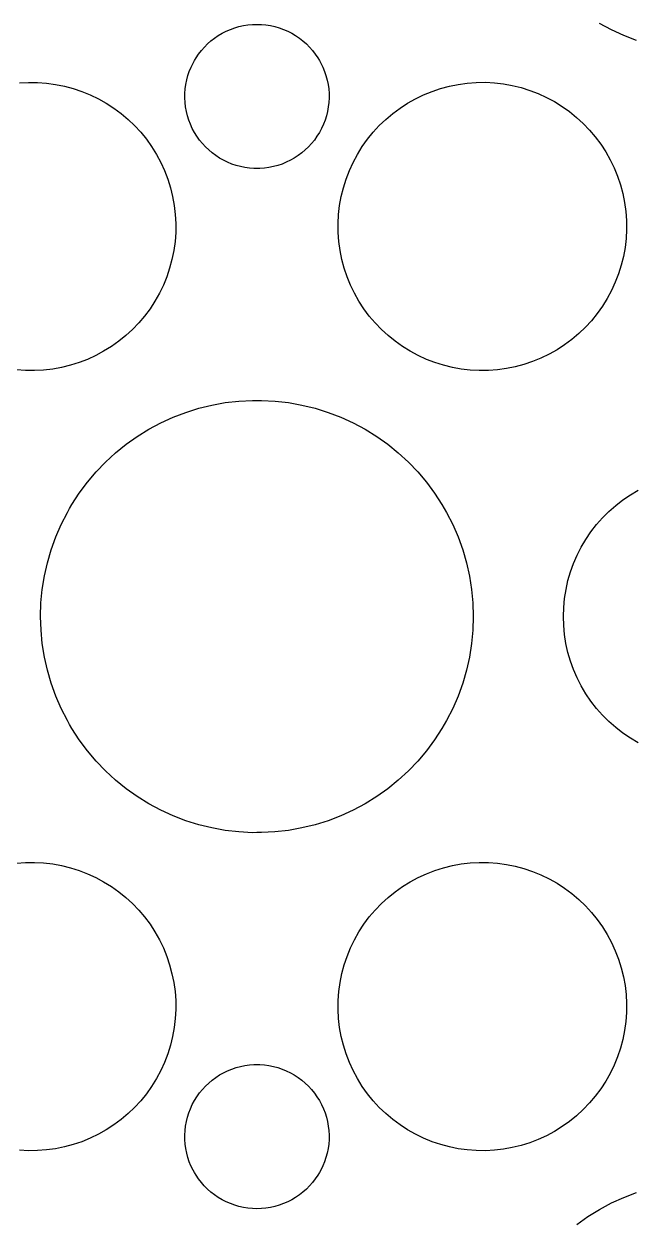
# Model space of a CAD drawing. Header units: metres. Extents: x 20 to 1108, y 20 to 485.
# Drawn here: x 154.19 to 171.08, y 190.69 to 223.97 of the extents above; entities that cross this region are included whole.
import ezdxf

# ---------------------------------------------------------------- set-up
doc = ezdxf.new("R2010")
doc.units = ezdxf.units.M

msp = doc.modelspace()

# ---------------------------------------------------------------- linework, layer by layer
for p, q in [((160.404, 223.943), (160.529, 223.955)), ((160.529, 223.955), (160.654, 223.96)), ((160.654, 223.96), (160.779, 223.955)), ((160.779, 223.955), (160.904, 223.943)), ((170.486, 223.803), (170.155, 223.98)), ((159.479, 223.577), (159.583, 223.649)), ((159.583, 223.649), (159.69, 223.711)), ((159.69, 223.711), (159.802, 223.769)), ((159.802, 223.769), (159.917, 223.818)), ((159.917, 223.818), (160.037, 223.861)), ((160.037, 223.861), (160.157, 223.897)), ((160.157, 223.897), (160.278, 223.924)), ((160.278, 223.924), (160.404, 223.943)), ((160.904, 223.943), (161.03, 223.924)), ((161.03, 223.924), (161.151, 223.897)), ((161.151, 223.897), (161.272, 223.861)), ((161.272, 223.861), (161.392, 223.818)), ((161.392, 223.818), (161.507, 223.769)), ((161.507, 223.769), (161.619, 223.711)), ((161.619, 223.711), (161.726, 223.649)), ((161.726, 223.649), (161.831, 223.577)), ((170.83, 223.646), (170.486, 223.803)), ((171.181, 223.511), (170.83, 223.646)), ((159.114, 223.235), (159.196, 223.329)), ((159.196, 223.329), (159.285, 223.418)), ((159.285, 223.418), (159.379, 223.5)), ((159.379, 223.5), (159.479, 223.577)), ((161.831, 223.577), (161.93, 223.5)), ((161.93, 223.5), (162.025, 223.417)), ((162.025, 223.417), (162.113, 223.328)), ((162.113, 223.328), (162.195, 223.235)), ((158.882, 222.886), (158.922, 222.958)), ((158.922, 222.958), (158.966, 223.031)), ((158.966, 223.031), (159.036, 223.136)), ((159.036, 223.136), (159.114, 223.235)), ((162.195, 223.235), (162.273, 223.135)), ((162.273, 223.135), (162.344, 223.03)), ((162.344, 223.03), (162.386, 222.959)), ((162.386, 222.959), (162.427, 222.886)), ((158.739, 222.538), (158.779, 222.655)), ((158.779, 222.655), (158.827, 222.774)), ((158.827, 222.774), (158.882, 222.886)), ((162.427, 222.886), (162.483, 222.772)), ((162.483, 222.772), (162.529, 222.655)), ((162.529, 222.655), (162.569, 222.536)), ((154.069, 222.337), (154.319, 222.35)), ((154.319, 222.35), (154.572, 222.348)), ((154.572, 222.348), (154.821, 222.329)), ((154.821, 222.329), (155.071, 222.295)), ((155.071, 222.295), (155.318, 222.245)), ((158.665, 222.167), (158.682, 222.293)), ((158.682, 222.293), (158.707, 222.417)), ((158.707, 222.417), (158.739, 222.538)), ((162.569, 222.536), (162.603, 222.415)), ((162.603, 222.415), (162.627, 222.292)), ((162.627, 222.292), (162.644, 222.167)), ((165.99, 222.245), (166.237, 222.295)), ((166.237, 222.295), (166.487, 222.329)), ((166.487, 222.329), (166.736, 222.348)), ((166.736, 222.348), (166.989, 222.351)), ((166.989, 222.351), (167.239, 222.337)), ((167.239, 222.337), (167.49, 222.308)), ((167.49, 222.308), (167.735, 222.264)), ((155.318, 222.245), (155.56, 222.18)), ((155.56, 222.18), (155.798, 222.1)), ((155.798, 222.1), (156.031, 222.005)), ((156.031, 222.005), (156.258, 221.896)), ((158.654, 221.916), (158.655, 222.044)), ((158.655, 222.044), (158.665, 222.167)), ((162.644, 222.167), (162.653, 222.044)), ((162.653, 222.044), (162.654, 221.916)), ((165.051, 221.896), (165.277, 222.005)), ((165.277, 222.005), (165.511, 222.1)), ((165.511, 222.1), (165.749, 222.18)), ((165.749, 222.18), (165.99, 222.245)), ((167.735, 222.264), (167.982, 222.203)), ((167.982, 222.203), (168.222, 222.128)), ((168.222, 222.128), (168.454, 222.038)), ((168.454, 222.038), (168.685, 221.934)), ((156.258, 221.896), (156.476, 221.773)), ((156.476, 221.773), (156.687, 221.635)), ((156.687, 221.635), (156.89, 221.485)), ((158.661, 221.793), (158.654, 221.916)), ((158.675, 221.668), (158.661, 221.793)), ((158.697, 221.544), (158.675, 221.668)), ((162.634, 221.668), (162.611, 221.544)), ((162.648, 221.792), (162.634, 221.668)), ((162.654, 221.916), (162.648, 221.792)), ((164.419, 221.485), (164.623, 221.636)), ((164.623, 221.636), (164.833, 221.773)), ((164.833, 221.773), (165.051, 221.896)), ((168.685, 221.934), (168.903, 221.816)), ((168.903, 221.816), (169.118, 221.683)), ((169.118, 221.683), (169.322, 221.538)), ((156.89, 221.485), (157.081, 221.323)), ((157.081, 221.323), (157.263, 221.15)), ((158.728, 221.422), (158.697, 221.544)), ((158.766, 221.301), (158.728, 221.422)), ((158.811, 221.186), (158.766, 221.301)), ((162.543, 221.301), (162.498, 221.186)), ((162.581, 221.422), (162.543, 221.301)), ((162.611, 221.544), (162.581, 221.422)), ((164.047, 221.151), (164.228, 221.323)), ((164.228, 221.323), (164.419, 221.485)), ((169.322, 221.538), (169.519, 221.379)), ((169.519, 221.379), (169.704, 221.208)), ((157.263, 221.15), (157.432, 220.965)), ((157.432, 220.965), (157.59, 220.77)), ((158.862, 221.07), (158.811, 221.186)), ((158.922, 220.958), (158.862, 221.07)), ((162.446, 221.07), (162.387, 220.958)), ((162.498, 221.186), (162.446, 221.07)), ((163.719, 220.771), (163.877, 220.965)), ((163.877, 220.965), (164.047, 221.151)), ((169.704, 221.208), (169.878, 221.027)), ((169.878, 221.027), (170.038, 220.836)), ((157.59, 220.77), (157.735, 220.566)), ((158.989, 220.852), (158.922, 220.958)), ((159.062, 220.75), (158.989, 220.852)), ((159.141, 220.651), (159.062, 220.75)), ((159.225, 220.56), (159.141, 220.651)), ((162.168, 220.651), (162.084, 220.56)), ((162.247, 220.75), (162.168, 220.651)), ((162.319, 220.852), (162.247, 220.75)), ((162.387, 220.958), (162.319, 220.852)), ((163.573, 220.566), (163.719, 220.771)), ((170.038, 220.836), (170.19, 220.633)), ((170.19, 220.633), (170.326, 220.422)), ((157.735, 220.566), (157.869, 220.35)), ((157.869, 220.35), (157.988, 220.128)), ((159.316, 220.473), (159.225, 220.56)), ((159.411, 220.392), (159.316, 220.473)), ((159.513, 220.317), (159.411, 220.392)), ((159.619, 220.248), (159.513, 220.317)), ((161.796, 220.317), (161.69, 220.248)), ((161.898, 220.392), (161.796, 220.317)), ((161.993, 220.473), (161.898, 220.392)), ((162.084, 220.56), (161.993, 220.473)), ((163.321, 220.129), (163.44, 220.35)), ((163.44, 220.35), (163.573, 220.566)), ((170.326, 220.422), (170.449, 220.204)), ((157.988, 220.128), (158.092, 219.9)), ((159.727, 220.187), (159.619, 220.248)), ((159.84, 220.132), (159.727, 220.187)), ((159.958, 220.084), (159.84, 220.132)), ((160.077, 220.044), (159.958, 220.084)), ((160.197, 220.012), (160.077, 220.044)), ((160.32, 219.986), (160.197, 220.012)), ((160.446, 219.97), (160.32, 219.986)), ((160.57, 219.96), (160.446, 219.97)), ((160.862, 219.97), (160.738, 219.96)), ((160.988, 219.986), (160.862, 219.97)), ((161.111, 220.012), (160.988, 219.986)), ((161.232, 220.044), (161.111, 220.012)), ((161.351, 220.084), (161.232, 220.044)), ((161.469, 220.132), (161.351, 220.084)), ((161.582, 220.187), (161.469, 220.132)), ((161.69, 220.248), (161.582, 220.187)), ((163.217, 219.901), (163.321, 220.129)), ((170.449, 220.204), (170.56, 219.978)), ((170.56, 219.978), (170.653, 219.745)), ((158.092, 219.9), (158.182, 219.667)), ((158.182, 219.667), (158.257, 219.425)), ((160.738, 219.96), (160.57, 219.96)), ((163.052, 219.427), (163.127, 219.667)), ((163.127, 219.667), (163.217, 219.901)), ((170.653, 219.745), (170.733, 219.507)), ((158.257, 219.425), (158.317, 219.181)), ((162.991, 219.181), (163.052, 219.427)), ((170.733, 219.507), (170.799, 219.264)), ((158.317, 219.181), (158.362, 218.934)), ((162.947, 218.936), (162.991, 219.181)), ((170.799, 219.264), (170.849, 219.018)), ((170.849, 219.018), (170.883, 218.769)), ((158.362, 218.934), (158.391, 218.684)), ((158.391, 218.684), (158.403, 218.435)), ((162.904, 218.435), (162.918, 218.686)), ((162.918, 218.686), (162.947, 218.936)), ((170.883, 218.769), (170.901, 218.52)), ((158.403, 218.435), (158.401, 218.182)), ((162.907, 218.182), (162.904, 218.435)), ((170.901, 218.52), (170.904, 218.267)), ((158.401, 218.182), (158.383, 217.933)), ((162.926, 217.933), (162.907, 218.182)), ((170.891, 218.017), (170.862, 217.768)), ((170.904, 218.267), (170.891, 218.017)), ((158.349, 217.684), (158.299, 217.438)), ((158.383, 217.933), (158.349, 217.684)), ((162.96, 217.684), (162.926, 217.933)), ((163.01, 217.438), (162.96, 217.684)), ((170.862, 217.768), (170.817, 217.521)), ((158.299, 217.438), (158.234, 217.194)), ((163.074, 217.194), (163.01, 217.438)), ((170.817, 217.521), (170.757, 217.276)), ((158.234, 217.194), (158.153, 216.956)), ((163.155, 216.956), (163.074, 217.194)), ((170.682, 217.034), (170.592, 216.802)), ((170.757, 217.276), (170.682, 217.034)), ((158.06, 216.724), (157.949, 216.496)), ((158.153, 216.956), (158.06, 216.724)), ((163.249, 216.724), (163.155, 216.956)), ((163.359, 216.496), (163.249, 216.724)), ((170.592, 216.802), (170.488, 216.573)), ((157.949, 216.496), (157.826, 216.278)), ((163.483, 216.278), (163.359, 216.496)), ((170.369, 216.352), (170.235, 216.136)), ((170.488, 216.573), (170.369, 216.352)), ((157.69, 216.068), (157.538, 215.865)), ((157.826, 216.278), (157.69, 216.068)), ((163.619, 216.068), (163.483, 216.278)), ((163.771, 215.865), (163.619, 216.068)), ((170.235, 216.136), (170.091, 215.932)), ((157.378, 215.674), (157.204, 215.492)), ((157.538, 215.865), (157.378, 215.674)), ((163.931, 215.674), (163.771, 215.865)), ((164.105, 215.492), (163.931, 215.674)), ((169.932, 215.736), (169.763, 215.552)), ((170.091, 215.932), (169.932, 215.736)), ((157.019, 215.322), (156.822, 215.163)), ((157.204, 215.492), (157.019, 215.322)), ((164.29, 215.322), (164.105, 215.492)), ((164.486, 215.163), (164.29, 215.322)), ((169.581, 215.378), (169.39, 215.216)), ((169.763, 215.552), (169.581, 215.378)), ((156.618, 215.019), (156.403, 214.886)), ((156.822, 215.163), (156.618, 215.019)), ((164.691, 215.019), (164.486, 215.163)), ((164.905, 214.886), (164.691, 215.019)), ((169.187, 215.067), (168.976, 214.929)), ((169.39, 215.216), (169.187, 215.067)), ((155.954, 214.662), (155.722, 214.573)), ((156.185, 214.768), (155.954, 214.662)), ((156.403, 214.886), (156.185, 214.768)), ((165.124, 214.768), (164.905, 214.886)), ((165.355, 214.662), (165.124, 214.768)), ((165.587, 214.573), (165.355, 214.662)), ((168.531, 214.696), (168.298, 214.601)), ((168.758, 214.806), (168.531, 214.696)), ((168.976, 214.929), (168.758, 214.806)), ((154.236, 214.354), (153.987, 214.372)), ((154.489, 214.352), (154.236, 214.354)), ((154.739, 214.364), (154.489, 214.352)), ((154.99, 214.394), (154.739, 214.364)), ((155.235, 214.438), (154.99, 214.394)), ((155.482, 214.498), (155.235, 214.438)), ((155.722, 214.573), (155.482, 214.498)), ((165.827, 214.498), (165.587, 214.573)), ((166.073, 214.438), (165.827, 214.498)), ((166.318, 214.394), (166.073, 214.438)), ((166.569, 214.364), (166.318, 214.394)), ((166.819, 214.351), (166.569, 214.364)), ((167.072, 214.354), (166.819, 214.351)), ((167.321, 214.372), (167.072, 214.354)), ((167.571, 214.406), (167.321, 214.372)), ((167.818, 214.456), (167.571, 214.406)), ((168.059, 214.521), (167.818, 214.456)), ((168.298, 214.601), (168.059, 214.521)), ((159.042, 213.304), (159.406, 213.394)), ((159.406, 213.394), (159.778, 213.461)), ((159.778, 213.461), (160.153, 213.504)), ((160.153, 213.504), (160.528, 213.524)), ((160.528, 213.524), (160.654, 213.523)), ((160.654, 213.523), (160.78, 213.524)), ((160.78, 213.524), (161.156, 213.504)), ((161.156, 213.504), (161.53, 213.461)), ((161.53, 213.461), (161.902, 213.394)), ((161.902, 213.394), (162.267, 213.304)), ((157.987, 212.9), (158.33, 213.056)), ((158.33, 213.056), (158.681, 213.191)), ((158.681, 213.191), (159.042, 213.304)), ((162.267, 213.304), (162.628, 213.191)), ((162.628, 213.191), (162.979, 213.056)), ((162.979, 213.056), (163.322, 212.899)), ((157.334, 212.523), (157.655, 212.721)), ((157.655, 212.721), (157.987, 212.9)), ((163.322, 212.899), (163.653, 212.721)), ((163.653, 212.721), (163.975, 212.523)), ((157.027, 212.304), (157.334, 212.523)), ((163.975, 212.523), (164.281, 212.304)), ((156.457, 211.813), (156.733, 212.067)), ((156.733, 212.067), (157.027, 212.304)), ((164.281, 212.304), (164.575, 212.067)), ((164.575, 212.067), (164.853, 211.812)), ((156.196, 211.54), (156.457, 211.813)), ((164.853, 211.812), (165.113, 211.539)), ((155.953, 211.253), (156.196, 211.54)), ((165.113, 211.539), (165.356, 211.253)), ((155.729, 210.949), (155.953, 211.253)), ((165.356, 211.253), (165.581, 210.948)), ((171.012, 210.902), (171.227, 211.029)), ((155.523, 210.632), (155.729, 210.949)), ((165.581, 210.948), (165.786, 210.632)), ((170.604, 210.607), (170.804, 210.762)), ((170.804, 210.762), (171.012, 210.902)), ((155.226, 210.08), (155.397, 210.416)), ((155.397, 210.416), (155.461, 210.524)), ((155.461, 210.524), (155.523, 210.632)), ((165.786, 210.632), (165.848, 210.524)), ((165.848, 210.524), (165.912, 210.415)), ((165.912, 210.415), (166.083, 210.079)), ((170.238, 210.264), (170.416, 210.442)), ((170.416, 210.442), (170.604, 210.607)), ((155.076, 209.734), (155.226, 210.08)), ((166.083, 210.079), (166.233, 209.734)), ((169.918, 209.877), (170.073, 210.075)), ((170.073, 210.075), (170.238, 210.264)), ((154.948, 209.38), (155.076, 209.734)), ((166.233, 209.734), (166.36, 209.378)), ((169.65, 209.453), (169.776, 209.667)), ((169.776, 209.667), (169.918, 209.877)), ((154.843, 209.018), (154.948, 209.38)), ((166.36, 209.378), (166.466, 209.017)), ((169.535, 209.229), (169.65, 209.453)), ((154.761, 208.651), (154.843, 209.018)), ((166.466, 209.017), (166.548, 208.649)), ((169.351, 208.762), (169.436, 208.998)), ((169.436, 208.998), (169.535, 209.229)), ((154.702, 208.276), (154.761, 208.651)), ((166.548, 208.649), (166.607, 208.276)), ((169.279, 208.521), (169.351, 208.762)), ((169.226, 208.276), (169.279, 208.521)), ((154.666, 207.902), (154.702, 208.276)), ((166.607, 208.276), (166.642, 207.902)), ((169.162, 207.777), (169.186, 208.026)), ((169.186, 208.026), (169.226, 208.276)), ((154.654, 207.526), (154.666, 207.902)), ((166.642, 207.902), (166.654, 207.525)), ((169.154, 207.526), (169.162, 207.777)), ((154.667, 207.148), (154.654, 207.526)), ((166.654, 207.525), (166.643, 207.148)), ((169.162, 207.274), (169.154, 207.526)), ((154.702, 206.775), (154.667, 207.148)), ((166.643, 207.148), (166.607, 206.775)), ((169.186, 207.025), (169.162, 207.274)), ((169.225, 206.776), (169.186, 207.025)), ((154.761, 206.401), (154.702, 206.775)), ((166.607, 206.775), (166.548, 206.401)), ((169.279, 206.531), (169.225, 206.776)), ((154.843, 206.034), (154.761, 206.401)), ((166.548, 206.401), (166.466, 206.034)), ((169.35, 206.29), (169.279, 206.531)), ((154.948, 205.672), (154.843, 206.034)), ((166.466, 206.034), (166.36, 205.672)), ((169.436, 206.052), (169.35, 206.29)), ((169.534, 205.823), (169.436, 206.052)), ((155.076, 205.316), (154.948, 205.672)), ((166.36, 205.672), (166.233, 205.316)), ((169.649, 205.599), (169.534, 205.823)), ((169.776, 205.383), (169.649, 205.599)), ((169.918, 205.175), (169.776, 205.383)), ((155.226, 204.972), (155.076, 205.316)), ((166.233, 205.316), (166.083, 204.972)), ((170.072, 204.975), (169.918, 205.175)), ((155.397, 204.635), (155.226, 204.972)), ((166.083, 204.972), (165.912, 204.635)), ((170.237, 204.788), (170.072, 204.975)), ((170.415, 204.61), (170.237, 204.788)), ((155.461, 204.526), (155.397, 204.635)), ((155.523, 204.418), (155.461, 204.526)), ((155.728, 204.102), (155.523, 204.418)), ((165.786, 204.418), (165.581, 204.102)), ((165.848, 204.527), (165.786, 204.418)), ((165.912, 204.635), (165.848, 204.527)), ((170.604, 204.444), (170.415, 204.61)), ((170.802, 204.29), (170.604, 204.444)), ((155.953, 203.798), (155.728, 204.102)), ((165.581, 204.102), (165.356, 203.798)), ((171.012, 204.148), (170.802, 204.29)), ((171.227, 204.021), (171.012, 204.148)), ((156.195, 203.511), (155.953, 203.798)), ((165.356, 203.798), (165.113, 203.511)), ((156.456, 203.239), (156.195, 203.511)), ((165.113, 203.511), (164.853, 203.239)), ((156.733, 202.984), (156.456, 203.239)), ((164.853, 203.239), (164.575, 202.984)), ((157.027, 202.746), (156.733, 202.984)), ((157.334, 202.528), (157.027, 202.746)), ((164.281, 202.746), (163.975, 202.528)), ((164.575, 202.984), (164.281, 202.746)), ((157.655, 202.329), (157.334, 202.528)), ((157.986, 202.151), (157.655, 202.329)), ((163.653, 202.329), (163.322, 202.151)), ((163.975, 202.528), (163.653, 202.329)), ((158.33, 201.994), (157.986, 202.151)), ((158.681, 201.859), (158.33, 201.994)), ((162.979, 201.994), (162.628, 201.859)), ((163.322, 202.151), (162.979, 201.994)), ((159.042, 201.747), (158.681, 201.859)), ((159.406, 201.657), (159.042, 201.747)), ((162.267, 201.747), (161.902, 201.657)), ((162.628, 201.859), (162.267, 201.747)), ((159.778, 201.59), (159.406, 201.657)), ((160.152, 201.547), (159.778, 201.59)), ((160.528, 201.526), (160.152, 201.547)), ((160.654, 201.528), (160.528, 201.526)), ((160.78, 201.527), (160.654, 201.528)), ((161.155, 201.547), (160.78, 201.527)), ((161.53, 201.59), (161.155, 201.547)), ((161.902, 201.657), (161.53, 201.59)), ((153.987, 200.678), (154.236, 200.696)), ((154.236, 200.696), (154.489, 200.699)), ((154.489, 200.699), (154.739, 200.686)), ((154.739, 200.686), (154.99, 200.657)), ((166.318, 200.657), (166.569, 200.686)), ((166.569, 200.686), (166.819, 200.699)), ((166.819, 200.699), (167.072, 200.697)), ((167.072, 200.697), (167.321, 200.678)), ((167.321, 200.678), (167.571, 200.645)), ((154.99, 200.657), (155.235, 200.613)), ((155.235, 200.613), (155.482, 200.553)), ((155.482, 200.553), (155.722, 200.478)), ((155.722, 200.478), (155.954, 200.388)), ((155.954, 200.388), (156.185, 200.282)), ((165.126, 200.283), (165.355, 200.388)), ((165.355, 200.388), (165.587, 200.478)), ((165.587, 200.478), (165.827, 200.553)), ((165.827, 200.553), (166.073, 200.613)), ((166.073, 200.613), (166.318, 200.657)), ((167.571, 200.645), (167.818, 200.595)), ((167.818, 200.595), (168.06, 200.529)), ((168.06, 200.529), (168.298, 200.449)), ((168.298, 200.449), (168.531, 200.354)), ((168.531, 200.354), (168.758, 200.244)), ((156.185, 200.282), (156.403, 200.165)), ((156.403, 200.165), (156.618, 200.032)), ((156.618, 200.032), (156.822, 199.887)), ((164.486, 199.887), (164.691, 200.031)), ((164.691, 200.031), (164.905, 200.165)), ((164.905, 200.165), (165.126, 200.283)), ((168.758, 200.244), (168.976, 200.122)), ((168.976, 200.122), (169.187, 199.984)), ((156.822, 199.887), (157.019, 199.729)), ((157.019, 199.729), (157.204, 199.558)), ((164.106, 199.559), (164.29, 199.729)), ((164.29, 199.729), (164.486, 199.887)), ((169.187, 199.984), (169.39, 199.834)), ((169.39, 199.834), (169.581, 199.672)), ((169.581, 199.672), (169.763, 199.498)), ((157.204, 199.558), (157.378, 199.376)), ((157.378, 199.376), (157.538, 199.186)), ((163.771, 199.186), (163.932, 199.377)), ((163.932, 199.377), (164.106, 199.559)), ((169.763, 199.498), (169.932, 199.315)), ((157.538, 199.186), (157.69, 198.983)), ((163.62, 198.984), (163.771, 199.186)), ((169.932, 199.315), (170.091, 199.118)), ((170.091, 199.118), (170.235, 198.915)), ((157.69, 198.983), (157.826, 198.772)), ((157.826, 198.772), (157.949, 198.554)), ((163.359, 198.554), (163.483, 198.772)), ((163.483, 198.772), (163.62, 198.984)), ((170.235, 198.915), (170.369, 198.699)), ((170.369, 198.699), (170.488, 198.478)), ((157.949, 198.554), (158.06, 198.326)), ((163.25, 198.328), (163.359, 198.554)), ((170.488, 198.478), (170.592, 198.249)), ((158.06, 198.326), (158.153, 198.094)), ((158.153, 198.094), (158.234, 197.856)), ((163.075, 197.858), (163.155, 198.094)), ((163.155, 198.094), (163.25, 198.328)), ((170.592, 198.249), (170.682, 198.016)), ((170.682, 198.016), (170.757, 197.775)), ((158.234, 197.856), (158.299, 197.612)), ((163.01, 197.614), (163.075, 197.858)), ((170.757, 197.775), (170.817, 197.53)), ((158.299, 197.612), (158.349, 197.366)), ((158.349, 197.366), (158.383, 197.117)), ((162.926, 197.117), (162.96, 197.368)), ((162.96, 197.368), (163.01, 197.614)), ((170.817, 197.53), (170.862, 197.282)), ((158.383, 197.117), (158.401, 196.868)), ((162.907, 196.868), (162.926, 197.117)), ((170.862, 197.282), (170.891, 197.033)), ((170.891, 197.033), (170.903, 196.784)), ((158.401, 196.868), (158.404, 196.616)), ((162.905, 196.616), (162.907, 196.868)), ((170.903, 196.784), (170.901, 196.531)), ((158.391, 196.366), (158.362, 196.117)), ((158.404, 196.616), (158.391, 196.366)), ((162.918, 196.366), (162.905, 196.616)), ((162.946, 196.117), (162.918, 196.366)), ((170.901, 196.531), (170.883, 196.282)), ((158.362, 196.117), (158.317, 195.869)), ((162.991, 195.869), (162.946, 196.117)), ((170.849, 196.033), (170.799, 195.787)), ((170.883, 196.282), (170.849, 196.033)), ((158.317, 195.869), (158.257, 195.625)), ((163.052, 195.625), (162.991, 195.869)), ((170.799, 195.787), (170.733, 195.544)), ((158.182, 195.384), (158.092, 195.151)), ((158.257, 195.625), (158.182, 195.384)), ((163.127, 195.384), (163.052, 195.625)), ((163.217, 195.151), (163.127, 195.384)), ((170.733, 195.544), (170.653, 195.306)), ((158.092, 195.151), (157.988, 194.923)), ((159.958, 194.967), (160.077, 195.007)), ((160.077, 195.007), (160.197, 195.039)), ((160.197, 195.039), (160.32, 195.064)), ((160.32, 195.064), (160.446, 195.081)), ((160.446, 195.081), (160.57, 195.09)), ((160.57, 195.09), (160.654, 195.091)), ((160.654, 195.091), (160.738, 195.091)), ((160.738, 195.091), (160.862, 195.081)), ((160.862, 195.081), (160.988, 195.064)), ((160.988, 195.064), (161.111, 195.039)), ((161.111, 195.039), (161.232, 195.007)), ((161.232, 195.007), (161.351, 194.967)), ((163.32, 194.923), (163.217, 195.151)), ((170.56, 195.073), (170.449, 194.846)), ((170.653, 195.306), (170.56, 195.073)), ((157.869, 194.701), (157.735, 194.485)), ((157.988, 194.923), (157.869, 194.701)), ((159.411, 194.658), (159.514, 194.734)), ((159.514, 194.734), (159.619, 194.803)), ((159.619, 194.803), (159.729, 194.865)), ((159.729, 194.865), (159.84, 194.918)), ((159.84, 194.918), (159.958, 194.967)), ((161.351, 194.967), (161.469, 194.918)), ((161.469, 194.918), (161.582, 194.864)), ((161.582, 194.864), (161.69, 194.803)), ((161.69, 194.803), (161.796, 194.734)), ((161.796, 194.734), (161.898, 194.658)), ((163.44, 194.701), (163.32, 194.923)), ((163.573, 194.485), (163.44, 194.701)), ((170.449, 194.846), (170.326, 194.628)), ((157.735, 194.485), (157.59, 194.281)), ((159.062, 194.302), (159.141, 194.4)), ((159.141, 194.4), (159.226, 194.492)), ((159.226, 194.492), (159.316, 194.578)), ((159.316, 194.578), (159.411, 194.658)), ((161.898, 194.658), (161.993, 194.578)), ((161.993, 194.578), (162.084, 194.491)), ((162.084, 194.491), (162.168, 194.4)), ((162.168, 194.4), (162.247, 194.301)), ((163.718, 194.281), (163.573, 194.485)), ((170.19, 194.417), (170.038, 194.214)), ((170.326, 194.628), (170.19, 194.417)), ((157.432, 194.085), (157.263, 193.901)), ((157.59, 194.281), (157.432, 194.085)), ((158.863, 193.982), (158.922, 194.092)), ((158.922, 194.092), (158.989, 194.199)), ((158.989, 194.199), (159.062, 194.302)), ((162.247, 194.301), (162.319, 194.199)), ((162.319, 194.199), (162.387, 194.092)), ((162.387, 194.092), (162.446, 193.98)), ((163.877, 194.085), (163.718, 194.281)), ((164.046, 193.901), (163.877, 194.085)), ((169.878, 194.024), (169.704, 193.842)), ((170.038, 194.214), (169.878, 194.024)), ((157.081, 193.728), (156.89, 193.566)), ((157.263, 193.901), (157.081, 193.728)), ((158.728, 193.63), (158.766, 193.75)), ((158.766, 193.75), (158.811, 193.866)), ((158.811, 193.866), (158.863, 193.982)), ((162.446, 193.98), (162.498, 193.865)), ((162.498, 193.865), (162.543, 193.75)), ((162.543, 193.75), (162.581, 193.628)), ((164.228, 193.728), (164.046, 193.901)), ((164.419, 193.566), (164.228, 193.728)), ((169.704, 193.842), (169.519, 193.671)), ((156.687, 193.415), (156.476, 193.277)), ((156.89, 193.566), (156.687, 193.415)), ((158.661, 193.258), (158.675, 193.383)), ((158.675, 193.383), (158.697, 193.508)), ((158.697, 193.508), (158.728, 193.63)), ((162.581, 193.628), (162.611, 193.506)), ((162.611, 193.506), (162.634, 193.383)), ((162.634, 193.383), (162.648, 193.258)), ((164.622, 193.415), (164.419, 193.566)), ((164.833, 193.277), (164.622, 193.415)), ((169.118, 193.368), (168.903, 193.235)), ((169.322, 193.513), (169.118, 193.368)), ((169.519, 193.671), (169.322, 193.513)), ((156.031, 193.046), (155.798, 192.95)), ((156.258, 193.155), (156.031, 193.046)), ((156.476, 193.277), (156.258, 193.155)), ((158.654, 193.134), (158.661, 193.258)), ((158.655, 193.007), (158.654, 193.134)), ((158.665, 192.883), (158.655, 193.007)), ((162.653, 193.007), (162.644, 192.883)), ((162.648, 193.258), (162.654, 193.134)), ((162.654, 193.134), (162.653, 193.007)), ((165.051, 193.155), (164.833, 193.277)), ((165.277, 193.046), (165.051, 193.155)), ((165.511, 192.95), (165.277, 193.046)), ((168.454, 193.012), (168.222, 192.922)), ((168.685, 193.117), (168.454, 193.012)), ((168.903, 193.235), (168.685, 193.117)), ((154.319, 192.7), (154.069, 192.714)), ((154.572, 192.703), (154.319, 192.7)), ((154.821, 192.722), (154.572, 192.703)), ((155.071, 192.756), (154.821, 192.722)), ((155.318, 192.806), (155.071, 192.756)), ((155.559, 192.87), (155.318, 192.806)), ((155.798, 192.95), (155.559, 192.87)), ((158.682, 192.759), (158.665, 192.883)), ((158.706, 192.636), (158.682, 192.759)), ((162.627, 192.759), (162.603, 192.636)), ((162.644, 192.883), (162.627, 192.759)), ((165.75, 192.87), (165.511, 192.95)), ((165.99, 192.806), (165.75, 192.87)), ((166.237, 192.756), (165.99, 192.806)), ((166.487, 192.722), (166.237, 192.756)), ((166.736, 192.703), (166.487, 192.722)), ((166.989, 192.7), (166.736, 192.703)), ((167.239, 192.714), (166.989, 192.7)), ((167.49, 192.742), (167.239, 192.714)), ((167.735, 192.787), (167.49, 192.742)), ((167.982, 192.848), (167.735, 192.787)), ((168.222, 192.922), (167.982, 192.848)), ((158.739, 192.514), (158.706, 192.636)), ((158.779, 192.395), (158.739, 192.514)), ((158.826, 192.278), (158.779, 192.395)), ((162.529, 192.395), (162.483, 192.278)), ((162.569, 192.514), (162.529, 192.395)), ((162.603, 192.636), (162.569, 192.514)), ((158.882, 192.164), (158.826, 192.278)), ((158.923, 192.092), (158.882, 192.164)), ((158.965, 192.021), (158.923, 192.092)), ((159.036, 191.916), (158.965, 192.021)), ((162.344, 192.021), (162.273, 191.916)), ((162.387, 192.092), (162.344, 192.021)), ((162.427, 192.164), (162.387, 192.092)), ((162.483, 192.278), (162.427, 192.164)), ((159.113, 191.816), (159.036, 191.916)), ((159.195, 191.723), (159.113, 191.816)), ((159.284, 191.634), (159.195, 191.723)), ((162.113, 191.723), (162.025, 191.634)), ((162.195, 191.816), (162.113, 191.723)), ((162.273, 191.916), (162.195, 191.816)), ((159.379, 191.551), (159.284, 191.634)), ((159.478, 191.474), (159.379, 191.551)), ((159.583, 191.402), (159.478, 191.474)), ((159.69, 191.339), (159.583, 191.402)), ((161.726, 191.402), (161.619, 191.339)), ((161.831, 191.474), (161.726, 191.402)), ((161.93, 191.551), (161.831, 191.474)), ((162.025, 191.634), (161.93, 191.551)), ((170.487, 191.249), (170.83, 191.405)), ((170.83, 191.405), (171.181, 191.54)), ((159.802, 191.282), (159.69, 191.339)), ((159.917, 191.232), (159.802, 191.282)), ((160.037, 191.19), (159.917, 191.232)), ((160.157, 191.153), (160.037, 191.19)), ((160.278, 191.127), (160.157, 191.153)), ((160.404, 191.108), (160.278, 191.127)), ((160.529, 191.096), (160.404, 191.108)), ((160.654, 191.091), (160.529, 191.096)), ((160.779, 191.096), (160.654, 191.091)), ((160.904, 191.108), (160.779, 191.096)), ((161.03, 191.127), (160.904, 191.108)), ((161.151, 191.153), (161.03, 191.127)), ((161.272, 191.19), (161.151, 191.153)), ((161.392, 191.232), (161.272, 191.19)), ((161.507, 191.282), (161.392, 191.232)), ((161.619, 191.339), (161.507, 191.282)), ((169.834, 190.871), (170.155, 191.07)), ((170.155, 191.07), (170.487, 191.249)), ((169.527, 190.653), (169.834, 190.871))]:
    msp.add_line(p, q)

doc.saveas('drawing.dxf')
